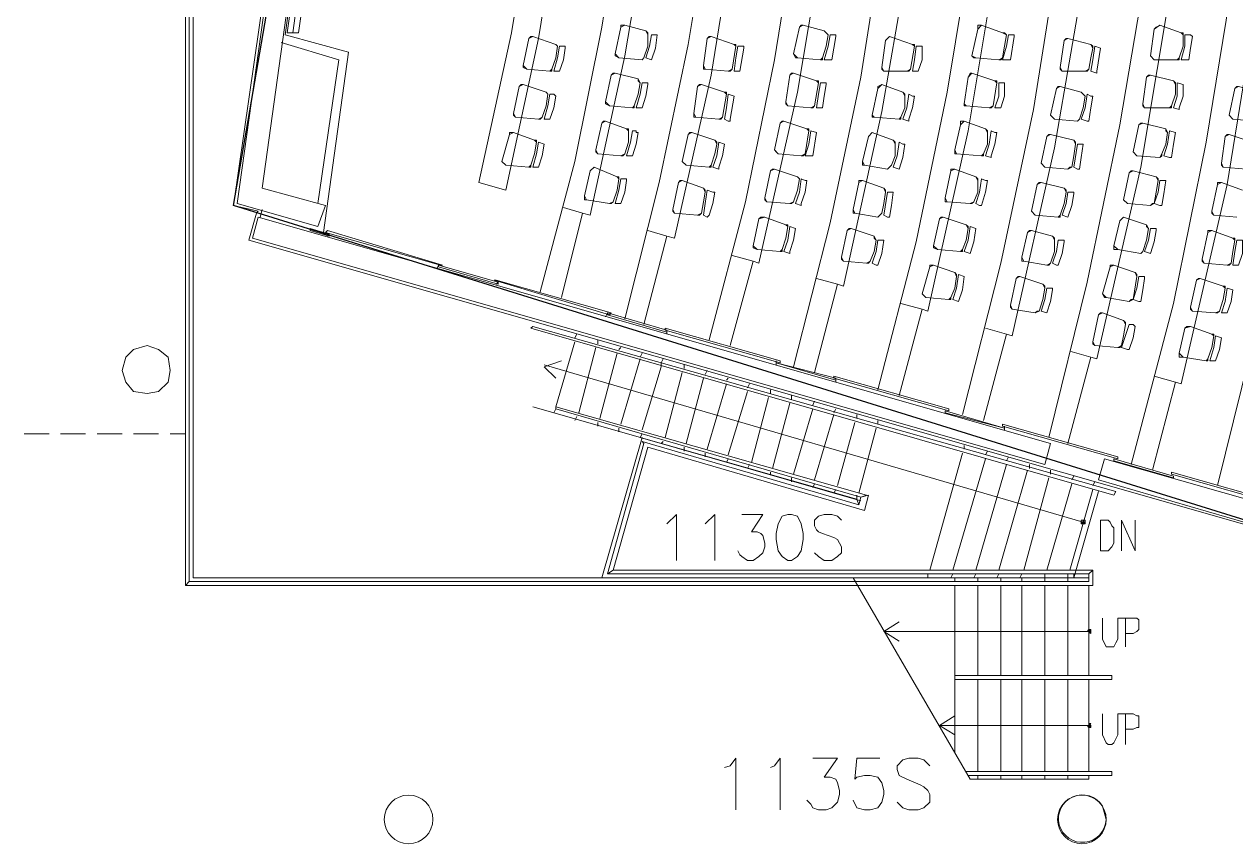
# Model space of a CAD drawing. Header units: metres. Extents: x 3 to 116, y 0 to 119.
# Drawn here: x 73.11 to 89.27, y 51.47 to 62.39 of the extents above; entities that cross this region are included whole.
import ezdxf

# ---------------------------------------------------------------- set-up
doc = ezdxf.new("R2010")
doc.units = ezdxf.units.M
doc.layers.add('PDF_Geometry', color=7, linetype='Continuous', transparency=0.8)

msp = doc.modelspace()

# ---------------------------------------------------------------- linework, layer by layer
msp.add_lwpolyline([(77.613, 69.902), (93.986, 69.928, -0.09903), (91.862, 55.013), (75.899, 59.976), (77.613, 69.902)], format="xyb")
at = {"layer": 'PDF_Geometry', "lineweight": 5}
for points in [[(87.104, 55.064), (87.104, 55.013), (75.361, 55.013), (75.361, 72.921), (75.31, 72.87), (75.31, 54.962), (75.259, 54.911), (75.259, 72.87), (75.31, 72.87)], [(89.636, 55.653), (90.583, 55.371), (90.685, 55.704), (90.123, 55.858), (87.513, 56.599), (87.436, 56.318), (89.636, 55.678), (89.636, 55.653), (76.103, 59.516), (76.206, 59.874), (76.231, 59.9), (75.899, 59.976), (76.589, 64.76), (77.255, 69.57), (77.562, 69.57), (77.562, 69.953), (91.632, 69.953), (91.632, 69.902), (91.632, 69.953), (92.63, 69.953), (92.63, 69.595), (77.613, 69.595), (77.613, 69.902), (91.632, 69.902)], [(78.176, 69.621), (77.869, 67.498), (76.999, 67.498), (75.95, 60.002), (77.024, 59.695), (77.127, 59.976), (76.282, 60.207), (77.255, 67.216), (77.28, 67.165), (76.589, 62.253), (77.434, 62.023), (77.101, 59.618)], [(81.501, 69.544), (81.45, 67.728), (81.322, 65.937), (81.092, 64.121), (80.811, 62.355), (80.452, 60.565), (79.992, 58.825)], [(81.118, 58.467), (81.578, 60.283), (81.962, 62.125), (82.269, 63.967), (82.473, 65.835), (82.627, 67.702), (82.678, 69.57)], [(82.243, 58.186), (82.729, 60.027), (83.113, 61.921), (83.42, 63.814), (83.65, 65.707), (83.778, 67.625), (83.855, 69.544)], [(85.006, 69.57), (84.955, 67.6), (84.801, 65.604), (84.571, 63.635), (84.264, 61.69), (83.855, 59.746), (83.369, 57.827)], [(86.183, 69.544), (86.132, 67.523), (85.978, 65.502), (85.748, 63.481), (85.415, 61.486), (85.006, 59.49), (84.494, 57.52)], [(87.36, 69.57), (87.308, 67.472), (87.155, 65.4), (86.899, 63.328), (86.567, 61.255), (86.132, 59.209), (85.62, 57.188)], [(88.536, 69.544), (88.46, 67.395), (88.306, 65.272), (88.076, 63.149), (87.718, 61.051), (87.283, 58.953), (86.771, 56.881)], [(89.713, 69.57), (89.636, 67.37), (89.483, 65.17), (89.227, 62.995), (88.869, 60.821), (88.434, 58.672), (87.871, 56.523)], [(90.89, 69.544), (90.813, 67.293), (90.66, 65.067), (90.378, 62.842), (90.02, 60.616), (89.56, 58.416), (89.023, 56.241)], [(80.657, 59.848), (81.118, 61.972), (81.476, 64.069), (81.706, 66.218), (81.859, 68.367), (81.757, 68.367)], [(82.934, 68.367), (83.011, 68.367), (82.883, 66.142), (82.627, 63.916), (82.269, 61.716), (81.783, 59.541)], [(84.187, 68.367), (84.06, 66.065), (83.804, 63.762), (83.42, 61.486), (82.908, 59.209), (82.832, 59.234), (82.525, 58.109)], [(85.364, 68.367), (85.211, 65.963), (84.955, 63.583), (84.546, 61.23), (84.034, 58.902), (83.957, 58.927)], [(86.541, 68.367), (86.388, 65.886), (86.106, 63.43), (85.697, 60.974), (85.16, 58.569), (85.083, 58.595), (84.776, 57.444)], [(87.334, 68.367), (87.718, 68.367), (87.564, 65.809), (87.283, 63.276), (86.848, 60.744), (86.285, 58.237), (86.208, 58.262)], [(88.895, 68.367), (88.741, 65.732), (88.434, 63.097), (87.999, 60.488), (87.411, 57.93), (87.334, 57.955), (87.027, 56.804)], [(89.969, 68.367), (90.046, 68.367), (89.892, 65.656), (89.585, 62.944), (89.15, 60.258), (88.536, 57.597), (88.46, 57.623), (88.178, 57.699)], [(77.306, 67.139), (77.459, 67.114), (76.769, 62.279), (76.615, 62.279), (76.692, 62.279), (77.357, 67.139), (77.306, 67.139), (76.615, 62.279)], [(81.348, 61.921), (81.373, 61.946), (81.348, 61.921), (81.041, 61.946), (80.99, 61.972), (80.99, 61.997), (80.99, 61.972), (81.041, 61.946), (80.99, 61.997), (81.066, 62.355), (81.066, 62.381), (81.118, 62.381), (81.066, 62.381), (81.066, 62.355), (81.118, 62.381), (81.399, 62.304), (81.425, 62.279), (81.425, 62.253), (81.425, 62.279), (81.399, 62.304), (81.425, 62.253), (81.425, 62.1), (81.373, 61.946)], [(83.753, 61.921), (83.727, 61.921), (83.753, 61.921), (83.753, 61.946), (83.727, 61.921), (83.42, 61.946), (83.394, 61.946), (83.369, 61.997), (83.394, 61.946), (83.42, 61.946), (83.369, 61.997), (83.446, 62.355), (83.471, 62.381), (83.497, 62.381), (83.471, 62.381), (83.446, 62.355), (83.497, 62.381), (83.778, 62.304), (83.829, 62.253), (83.778, 62.304), (83.829, 62.253), (83.804, 62.1), (83.753, 61.946)], [(86.132, 61.921), (86.106, 61.921), (86.132, 61.921), (86.157, 61.946), (86.106, 61.921), (85.799, 61.946), (85.774, 61.946), (85.748, 61.972), (85.774, 61.946), (85.799, 61.946), (85.748, 61.972), (85.825, 62.33), (85.825, 62.381), (85.876, 62.381), (85.825, 62.381), (85.825, 62.33), (85.876, 62.381), (86.157, 62.279), (86.183, 62.279), (86.208, 62.253), (86.183, 62.279), (86.157, 62.279), (86.208, 62.253), (86.183, 62.1), (86.157, 61.946)], [(88.511, 61.921), (88.485, 61.921), (88.511, 61.921), (88.511, 61.946), (88.485, 61.921), (88.178, 61.921), (88.127, 61.972), (88.178, 61.921), (88.127, 61.972), (88.178, 62.33), (88.204, 62.355), (88.255, 62.381), (88.204, 62.355), (88.178, 62.33), (88.255, 62.381), (88.536, 62.279), (88.562, 62.279), (88.562, 62.253), (88.562, 62.279), (88.536, 62.279), (88.562, 62.253), (88.562, 62.1), (88.511, 61.946)], [(80.145, 61.767), (80.12, 61.767), (80.145, 61.767), (80.145, 61.793), (80.12, 61.767), (79.813, 61.793), (79.762, 61.818), (79.762, 61.844), (79.762, 61.818), (79.813, 61.793), (79.762, 61.844), (79.838, 62.202), (79.864, 62.228), (79.89, 62.228), (79.864, 62.228), (79.838, 62.202), (79.89, 62.228), (80.197, 62.125), (80.222, 62.1), (80.197, 62.125), (80.222, 62.1), (80.197, 61.946), (80.145, 61.793)], [(81.476, 62.253), (81.527, 62.253), (81.476, 62.253), (81.45, 62.1), (81.399, 61.946), (81.476, 61.921), (81.527, 62.074), (81.552, 62.253), (81.527, 62.253)], [(82.525, 61.767), (82.499, 61.767), (82.525, 61.767), (82.55, 61.793), (82.499, 61.767), (82.192, 61.793), (82.166, 61.793), (82.166, 61.844), (82.166, 61.793), (82.192, 61.793), (82.166, 61.844), (82.218, 62.202), (82.243, 62.228), (82.269, 62.228), (82.243, 62.228), (82.218, 62.202), (82.269, 62.228), (82.576, 62.125), (82.601, 62.125), (82.601, 62.1), (82.601, 62.125), (82.576, 62.125), (82.601, 62.1), (82.55, 61.793)], [(83.855, 62.253), (83.906, 62.253), (83.855, 62.253), (83.829, 62.1), (83.778, 61.921), (83.88, 61.921), (83.906, 62.074), (83.932, 62.228), (83.932, 62.253), (83.906, 62.253)], [(84.904, 61.767), (84.878, 61.767), (84.904, 61.767), (84.929, 61.793), (84.878, 61.767), (84.571, 61.767), (84.546, 61.793), (84.546, 61.818), (84.546, 61.793), (84.571, 61.767), (84.546, 61.818), (84.597, 62.176), (84.648, 62.228), (84.597, 62.176), (84.648, 62.228), (84.955, 62.125), (84.98, 62.125), (84.98, 62.1), (84.98, 62.125), (84.955, 62.125), (84.98, 62.1), (84.929, 61.793)], [(86.234, 62.253), (86.285, 62.253), (86.234, 62.253), (86.208, 62.1), (86.157, 61.921), (86.26, 61.921), (86.311, 62.228), (86.311, 62.253), (86.285, 62.253)], [(87.283, 61.767), (87.257, 61.767), (87.283, 61.767), (87.308, 61.793), (87.257, 61.767), (86.95, 61.767), (86.925, 61.793), (86.925, 61.818), (86.925, 61.793), (86.95, 61.767), (86.925, 61.818), (86.976, 62.176), (87.002, 62.202), (87.027, 62.202), (87.002, 62.202), (86.976, 62.176), (87.027, 62.202), (87.334, 62.125), (87.36, 62.1), (87.36, 62.074), (87.36, 62.1), (87.334, 62.125), (87.36, 62.074), (87.334, 61.946), (87.308, 61.793)], [(88.588, 62.253), (88.664, 62.253), (88.588, 62.253), (88.588, 62.1), (88.536, 61.921), (88.639, 61.921), (88.664, 62.074), (88.69, 62.228), (88.664, 62.253)], [(76.538, 62.151), (77.306, 61.921), (77.024, 60.002)], [(80.248, 62.1), (80.299, 62.1), (80.248, 62.1), (80.222, 61.946), (80.171, 61.767), (80.248, 61.767), (80.299, 61.921), (80.324, 62.074), (80.324, 62.1), (80.299, 62.1)], [(82.627, 62.1), (82.704, 62.1), (82.627, 62.1), (82.601, 61.946), (82.576, 61.767), (82.652, 61.767), (82.704, 62.074), (82.704, 62.1)], [(85.006, 62.1), (85.083, 62.1), (85.006, 62.1), (84.98, 61.921), (84.955, 61.767), (85.032, 61.767), (85.083, 61.921), (85.083, 62.1)], [(87.385, 62.1), (87.462, 62.074), (87.385, 62.1), (87.36, 61.921), (87.334, 61.767), (87.411, 61.741), (87.411, 61.767), (87.462, 62.074)], [(81.245, 61.281), (81.22, 61.281), (81.245, 61.281), (81.245, 61.307), (81.22, 61.281), (80.913, 61.307), (80.862, 61.332), (80.862, 61.358), (80.862, 61.332), (80.913, 61.307), (80.862, 61.358), (80.938, 61.716), (80.964, 61.741), (80.99, 61.741), (80.964, 61.741), (80.938, 61.716), (80.99, 61.741), (81.297, 61.665), (81.297, 61.639), (81.322, 61.614), (81.297, 61.639), (81.297, 61.665), (81.322, 61.614), (81.297, 61.46), (81.245, 61.307)], [(83.625, 61.281), (83.599, 61.281), (83.625, 61.281), (83.65, 61.307), (83.599, 61.281), (83.292, 61.307), (83.266, 61.332), (83.266, 61.358), (83.266, 61.332), (83.292, 61.307), (83.266, 61.358), (83.318, 61.716), (83.343, 61.741), (83.369, 61.741), (83.343, 61.741), (83.318, 61.716), (83.369, 61.741), (83.676, 61.639), (83.701, 61.639), (83.701, 61.614), (83.701, 61.639), (83.676, 61.639), (83.701, 61.614), (83.65, 61.307)], [(86.004, 61.281), (85.978, 61.281), (86.004, 61.281), (86.029, 61.307), (85.978, 61.281), (85.671, 61.307), (85.646, 61.307), (85.646, 61.332), (85.646, 61.307), (85.671, 61.307), (85.646, 61.332), (85.697, 61.69), (85.722, 61.741), (85.748, 61.741), (85.722, 61.741), (85.697, 61.69), (85.748, 61.741), (86.055, 61.639), (86.081, 61.639), (86.081, 61.614), (86.081, 61.639), (86.055, 61.639), (86.081, 61.614), (86.029, 61.307)], [(88.409, 61.281), (88.383, 61.281), (88.409, 61.281), (88.409, 61.307), (88.383, 61.281), (88.05, 61.281), (88.025, 61.307), (88.025, 61.332), (88.025, 61.307), (88.05, 61.281), (88.025, 61.332), (88.076, 61.69), (88.102, 61.716), (88.127, 61.716), (88.102, 61.716), (88.076, 61.69), (88.127, 61.716), (88.434, 61.639), (88.46, 61.614), (88.46, 61.588), (88.46, 61.614), (88.434, 61.639), (88.46, 61.588), (88.46, 61.46), (88.409, 61.307)], [(79.992, 61.127), (79.966, 61.127), (79.992, 61.127), (80.017, 61.153), (79.966, 61.127), (79.659, 61.153), (79.634, 61.179), (79.634, 61.204), (79.634, 61.179), (79.659, 61.153), (79.634, 61.204), (79.711, 61.562), (79.736, 61.588), (79.762, 61.588), (79.736, 61.588), (79.711, 61.562), (79.762, 61.588), (80.069, 61.486), (80.094, 61.46), (80.069, 61.486), (80.094, 61.46), (80.069, 61.307), (80.017, 61.153)], [(81.348, 61.614), (81.399, 61.614), (81.348, 61.614), (81.322, 61.46), (81.271, 61.281), (81.348, 61.281), (81.399, 61.434), (81.425, 61.588), (81.425, 61.614), (81.399, 61.614)], [(82.397, 61.127), (82.371, 61.127), (82.397, 61.127), (82.422, 61.153), (82.371, 61.127), (82.064, 61.153), (82.039, 61.153), (82.039, 61.204), (82.039, 61.153), (82.064, 61.153), (82.039, 61.204), (82.09, 61.562), (82.115, 61.588), (82.141, 61.588), (82.115, 61.588), (82.09, 61.562), (82.141, 61.588), (82.448, 61.486), (82.473, 61.486), (82.473, 61.46), (82.473, 61.486), (82.448, 61.486), (82.473, 61.46), (82.422, 61.153)], [(83.727, 61.614), (83.804, 61.614), (83.727, 61.614), (83.701, 61.46), (83.676, 61.281), (83.753, 61.281), (83.778, 61.434), (83.804, 61.588), (83.804, 61.614)], [(84.801, 61.127), (84.776, 61.127), (84.801, 61.127), (84.801, 61.153), (84.776, 61.127), (84.443, 61.153), (84.418, 61.153), (84.418, 61.179), (84.418, 61.153), (84.443, 61.153), (84.418, 61.179), (84.494, 61.537), (84.494, 61.562), (84.546, 61.588), (84.494, 61.562), (84.494, 61.537), (84.546, 61.588), (84.827, 61.486), (84.853, 61.46), (84.853, 61.434), (84.853, 61.46), (84.827, 61.486), (84.853, 61.434), (84.853, 61.281), (84.801, 61.153)], [(86.106, 61.614), (86.183, 61.614), (86.106, 61.614), (86.106, 61.434), (86.055, 61.281), (86.132, 61.281), (86.183, 61.434), (86.183, 61.614)], [(87.155, 61.102), (87.181, 61.127), (87.155, 61.102), (86.848, 61.127), (86.797, 61.179), (86.848, 61.127), (86.797, 61.179), (86.874, 61.537), (86.899, 61.562), (86.925, 61.562), (86.899, 61.562), (86.874, 61.537), (86.925, 61.562), (87.206, 61.486), (87.257, 61.434), (87.206, 61.486), (87.257, 61.434), (87.232, 61.281), (87.181, 61.127)], [(88.485, 61.614), (88.562, 61.588), (88.485, 61.614), (88.485, 61.434), (88.434, 61.281), (88.511, 61.255), (88.511, 61.281), (88.562, 61.434), (88.562, 61.588)], [(89.56, 61.127), (89.534, 61.102), (89.56, 61.127), (89.585, 61.127), (89.534, 61.102), (89.227, 61.127), (89.176, 61.179), (89.227, 61.127), (89.176, 61.179), (89.253, 61.537), (89.278, 61.562), (89.304, 61.562), (89.278, 61.562), (89.253, 61.537), (89.304, 61.562), (89.585, 61.486), (89.636, 61.434), (89.585, 61.486), (89.636, 61.434), (89.585, 61.127)], [(80.12, 61.46), (80.171, 61.46), (80.12, 61.46), (80.094, 61.307), (80.043, 61.127), (80.12, 61.127), (80.171, 61.281), (80.197, 61.434), (80.171, 61.46)], [(82.499, 61.46), (82.576, 61.434), (82.499, 61.46), (82.473, 61.281), (82.448, 61.127), (82.499, 61.102), (82.525, 61.102), (82.525, 61.127), (82.576, 61.434)], [(84.904, 61.46), (84.955, 61.434), (84.904, 61.46), (84.878, 61.281), (84.827, 61.127), (84.904, 61.102), (84.904, 61.127), (84.955, 61.281), (84.98, 61.434), (84.955, 61.434)], [(87.283, 61.46), (87.334, 61.434), (87.283, 61.46), (87.257, 61.281), (87.206, 61.127), (87.283, 61.102), (87.308, 61.102), (87.334, 61.281), (87.36, 61.434), (87.334, 61.434)], [(81.066, 60.641), (81.092, 60.641), (81.118, 60.667), (81.066, 60.641), (80.759, 60.667), (80.734, 60.693), (80.734, 60.718), (80.734, 60.693), (80.759, 60.667), (80.734, 60.718), (80.811, 61.076), (80.836, 61.102), (80.862, 61.102), (80.836, 61.102), (80.811, 61.076), (80.862, 61.102), (81.143, 61), (81.169, 61), (81.169, 60.974), (81.169, 61), (81.143, 61), (81.169, 60.974), (81.169, 60.821), (81.118, 60.667)], [(83.497, 60.641), (83.471, 60.641), (83.497, 60.641), (83.522, 60.667), (83.471, 60.641), (83.164, 60.667), (83.139, 60.693), (83.113, 60.718), (83.139, 60.693), (83.164, 60.667), (83.113, 60.718), (83.19, 61.076), (83.215, 61.102), (83.241, 61.102), (83.215, 61.102), (83.19, 61.076), (83.241, 61.102), (83.548, 61), (83.573, 61), (83.573, 60.974), (83.573, 61), (83.548, 61), (83.573, 60.974), (83.522, 60.667)], [(85.876, 60.641), (85.901, 60.641), (85.901, 60.667), (85.876, 60.641), (85.543, 60.667), (85.518, 60.667), (85.518, 60.718), (85.518, 60.667), (85.543, 60.667), (85.518, 60.718), (85.594, 61.051), (85.594, 61.102), (85.646, 61.102), (85.594, 61.102), (85.594, 61.051), (85.646, 61.102), (85.927, 61), (85.953, 60.974), (85.953, 60.948), (85.953, 60.974), (85.927, 61), (85.953, 60.948), (85.953, 60.795), (85.901, 60.667)], [(88.281, 60.641), (88.255, 60.616), (88.281, 60.641), (88.281, 60.667), (88.255, 60.616), (87.948, 60.641), (87.897, 60.693), (87.948, 60.641), (87.897, 60.693), (87.974, 61.051), (87.999, 61.076), (88.025, 61.076), (87.999, 61.076), (87.974, 61.051), (88.025, 61.076), (88.332, 61), (88.332, 60.974), (88.357, 60.948), (88.332, 60.974), (88.332, 61), (88.357, 60.948), (88.332, 60.795), (88.281, 60.667)], [(79.864, 60.488), (79.838, 60.488), (79.864, 60.488), (79.864, 60.514), (79.838, 60.488), (79.531, 60.514), (79.48, 60.565), (79.531, 60.514), (79.48, 60.565), (79.583, 60.923), (79.583, 60.948), (79.634, 60.948), (79.583, 60.948), (79.583, 60.923), (79.634, 60.948), (79.915, 60.846), (79.941, 60.846), (79.941, 60.821), (79.941, 60.846), (79.915, 60.846), (79.941, 60.821), (79.915, 60.667), (79.864, 60.514)], [(81.22, 60.974), (81.271, 60.974), (81.22, 60.974), (81.194, 60.821), (81.143, 60.641), (81.22, 60.641), (81.271, 60.795), (81.297, 60.948), (81.271, 60.948), (81.271, 60.974)], [(82.243, 60.488), (82.269, 60.488), (82.269, 60.514), (82.243, 60.488), (81.936, 60.514), (81.885, 60.565), (81.936, 60.514), (81.885, 60.565), (81.962, 60.923), (81.987, 60.948), (82.013, 60.948), (81.987, 60.948), (81.962, 60.923), (82.013, 60.948), (82.32, 60.846), (82.345, 60.821), (82.345, 60.795), (82.345, 60.821), (82.32, 60.846), (82.345, 60.795), (82.32, 60.667), (82.269, 60.514)], [(83.599, 60.974), (83.676, 60.948), (83.599, 60.974), (83.573, 60.795), (83.522, 60.641), (83.625, 60.641), (83.676, 60.948)], [(84.622, 60.462), (84.674, 60.514), (84.622, 60.462), (84.315, 60.514), (84.29, 60.514), (84.29, 60.565), (84.29, 60.514), (84.315, 60.514), (84.29, 60.565), (84.367, 60.897), (84.418, 60.948), (84.367, 60.897), (84.418, 60.948), (84.699, 60.846), (84.725, 60.821), (84.725, 60.795), (84.725, 60.821), (84.699, 60.846), (84.725, 60.795), (84.725, 60.641), (84.674, 60.514)], [(86.004, 60.974), (86.055, 60.948), (86.004, 60.974), (85.978, 60.795), (85.927, 60.641), (86.004, 60.616), (86.004, 60.641), (86.055, 60.795), (86.081, 60.948), (86.055, 60.948)], [(87.053, 60.488), (87.027, 60.462), (87.053, 60.488), (87.078, 60.488), (87.027, 60.462), (86.72, 60.488), (86.669, 60.539), (86.72, 60.488), (86.669, 60.539), (86.746, 60.897), (86.771, 60.923), (86.797, 60.923), (86.771, 60.923), (86.746, 60.897), (86.797, 60.923), (87.104, 60.846), (87.129, 60.821), (87.129, 60.795), (87.129, 60.821), (87.104, 60.846), (87.129, 60.795), (87.104, 60.641), (87.078, 60.488)], [(88.383, 60.974), (88.46, 60.948), (88.383, 60.974), (88.357, 60.795), (88.306, 60.641), (88.383, 60.616), (88.409, 60.616), (88.434, 60.795), (88.46, 60.948)], [(89.406, 60.462), (89.432, 60.462), (89.457, 60.488), (89.406, 60.462), (89.099, 60.488), (89.074, 60.514), (89.074, 60.539), (89.074, 60.514), (89.099, 60.488), (89.074, 60.539), (89.125, 60.897), (89.15, 60.923), (89.176, 60.923), (89.15, 60.923), (89.125, 60.897), (89.176, 60.923), (89.483, 60.821), (89.509, 60.821), (89.509, 60.795), (89.509, 60.821), (89.483, 60.821), (89.509, 60.795), (89.483, 60.641), (89.457, 60.488)], [(79.966, 60.821), (80.043, 60.795), (79.966, 60.821), (79.941, 60.667), (79.89, 60.488), (79.966, 60.488), (80.017, 60.641), (80.043, 60.795)], [(82.371, 60.821), (82.448, 60.795), (82.371, 60.821), (82.345, 60.641), (82.294, 60.488), (82.371, 60.462), (82.371, 60.488), (82.422, 60.641), (82.448, 60.795)], [(84.776, 60.821), (84.827, 60.795), (84.776, 60.821), (84.75, 60.641), (84.699, 60.488), (84.776, 60.462), (84.827, 60.616), (84.853, 60.795), (84.827, 60.795)], [(87.155, 60.795), (87.232, 60.795), (87.155, 60.795), (87.104, 60.488), (87.155, 60.462), (87.181, 60.462), (87.206, 60.616), (87.232, 60.795)], [(80.938, 60.002), (80.913, 60.002), (80.938, 60.002), (80.964, 60.027), (80.913, 60.002), (80.606, 60.053), (80.58, 60.053), (80.58, 60.104), (80.58, 60.053), (80.606, 60.053), (80.58, 60.104), (80.657, 60.437), (80.708, 60.488), (80.657, 60.437), (80.708, 60.488), (81.015, 60.36), (81.041, 60.36), (81.041, 60.334), (81.041, 60.36), (81.015, 60.36), (81.041, 60.334), (81.015, 60.181), (80.964, 60.027)], [(83.343, 60.002), (83.318, 60.002), (83.343, 60.002), (83.369, 60.027), (83.318, 60.002), (83.011, 60.027), (82.985, 60.053), (82.985, 60.079), (82.985, 60.053), (83.011, 60.027), (82.985, 60.079), (83.062, 60.437), (83.087, 60.462), (83.113, 60.462), (83.087, 60.462), (83.062, 60.437), (83.113, 60.462), (83.42, 60.36), (83.446, 60.334), (83.42, 60.36), (83.446, 60.334), (83.42, 60.181), (83.369, 60.027)], [(85.748, 60.002), (85.722, 60.002), (85.748, 60.002), (85.774, 60.027), (85.722, 60.002), (85.415, 60.027), (85.39, 60.027), (85.39, 60.079), (85.39, 60.027), (85.415, 60.027), (85.39, 60.079), (85.467, 60.437), (85.467, 60.462), (85.518, 60.462), (85.467, 60.462), (85.467, 60.437), (85.518, 60.462), (85.799, 60.36), (85.825, 60.334), (85.825, 60.309), (85.825, 60.334), (85.799, 60.36), (85.825, 60.309), (85.825, 60.155), (85.774, 60.027)], [(88.153, 60.002), (88.127, 59.976), (88.153, 60.002), (88.178, 60.002), (88.127, 59.976), (87.82, 60.002), (87.769, 60.053), (87.82, 60.002), (87.769, 60.053), (87.846, 60.411), (87.871, 60.437), (87.897, 60.437), (87.871, 60.437), (87.846, 60.411), (87.897, 60.437), (88.204, 60.36), (88.229, 60.334), (88.229, 60.309), (88.229, 60.334), (88.204, 60.36), (88.229, 60.309), (88.204, 60.155), (88.178, 60.002)], [(81.066, 60.334), (81.143, 60.334), (81.066, 60.334), (81.041, 60.181), (80.99, 60.002), (81.066, 60.002), (81.118, 60.155), (81.143, 60.309), (81.143, 60.334)], [(82.09, 59.848), (82.115, 59.848), (82.141, 59.874), (82.09, 59.848), (81.783, 59.874), (81.757, 59.9), (81.757, 59.925), (81.757, 59.9), (81.783, 59.874), (81.757, 59.925), (81.834, 60.283), (81.859, 60.309), (81.885, 60.309), (81.859, 60.309), (81.834, 60.283), (81.885, 60.309), (82.166, 60.207), (82.192, 60.181), (82.192, 60.155), (82.192, 60.181), (82.166, 60.207), (82.192, 60.155), (82.166, 60.027), (82.141, 59.874)], [(83.471, 60.334), (83.522, 60.309), (83.471, 60.334), (83.446, 60.155), (83.394, 60.002), (83.471, 59.976), (83.471, 60.002), (83.522, 60.155), (83.548, 60.309), (83.522, 60.309)], [(84.494, 59.823), (84.546, 59.874), (84.494, 59.823), (84.187, 59.874), (84.162, 59.874), (84.162, 59.925), (84.162, 59.874), (84.187, 59.874), (84.162, 59.925), (84.239, 60.283), (84.239, 60.309), (84.29, 60.309), (84.239, 60.309), (84.239, 60.283), (84.29, 60.309), (84.571, 60.207), (84.597, 60.181), (84.597, 60.155), (84.597, 60.181), (84.571, 60.207), (84.597, 60.155), (84.571, 60.002), (84.546, 59.874)], [(85.876, 60.334), (85.927, 60.309), (85.876, 60.334), (85.85, 60.155), (85.799, 60.002), (85.85, 59.976), (85.876, 59.976), (85.927, 60.155), (85.953, 60.309), (85.927, 60.309)], [(86.899, 59.823), (86.925, 59.823), (86.925, 59.848), (86.899, 59.823), (86.592, 59.848), (86.541, 59.9), (86.592, 59.848), (86.541, 59.9), (86.618, 60.258), (86.643, 60.283), (86.669, 60.283), (86.643, 60.283), (86.618, 60.258), (86.669, 60.283), (86.976, 60.207), (87.002, 60.181), (87.002, 60.155), (87.002, 60.181), (86.976, 60.207), (87.002, 60.155), (86.976, 60.002), (86.925, 59.848)], [(88.255, 60.309), (88.332, 60.309), (88.255, 60.309), (88.229, 60.155), (88.178, 60.002), (88.255, 59.976), (88.281, 59.976), (88.306, 60.13), (88.332, 60.309)], [(89.278, 59.823), (88.971, 59.848), (88.946, 59.874), (88.946, 59.9), (88.946, 59.874), (88.971, 59.848), (88.946, 59.9), (89.023, 60.258), (89.023, 60.283), (89.074, 60.283), (89.023, 60.283), (89.023, 60.258), (89.074, 60.283), (89.355, 60.181)], [(82.218, 60.181), (82.294, 60.155), (82.218, 60.181), (82.192, 60.002), (82.166, 59.848), (82.218, 59.823), (82.243, 59.848), (82.294, 60.002), (82.32, 60.155), (82.294, 60.155)], [(84.622, 60.155), (84.699, 60.155), (84.622, 60.155), (84.571, 59.848), (84.622, 59.823), (84.648, 59.823), (84.674, 59.976), (84.699, 60.155)], [(87.027, 60.155), (87.104, 60.155), (87.027, 60.155), (87.002, 60.002), (86.95, 59.848), (87.027, 59.823), (87.078, 59.976), (87.104, 60.13), (87.104, 60.155)], [(80.273, 58.748), (80.555, 59.874), (80.657, 59.848), (80.555, 59.874), (80.299, 59.951)], [(76.282, 59.925), (76.257, 59.823)], [(83.19, 59.362), (83.215, 59.362), (83.215, 59.388), (83.19, 59.362), (82.883, 59.388), (82.832, 59.413), (82.832, 59.439), (82.832, 59.413), (82.883, 59.388), (82.832, 59.439), (82.908, 59.797), (82.934, 59.823), (82.985, 59.823), (82.934, 59.823), (82.908, 59.797), (82.985, 59.823), (83.266, 59.72), (83.292, 59.72), (83.292, 59.695), (83.292, 59.72), (83.266, 59.72), (83.292, 59.695), (83.266, 59.541), (83.215, 59.388)], [(85.594, 59.362), (85.62, 59.362), (85.62, 59.388), (85.594, 59.362), (85.287, 59.388), (85.236, 59.413), (85.236, 59.439), (85.236, 59.413), (85.287, 59.388), (85.236, 59.439), (85.313, 59.797), (85.339, 59.823), (85.364, 59.823), (85.339, 59.823), (85.313, 59.797), (85.364, 59.823), (85.671, 59.72), (85.697, 59.695), (85.697, 59.669), (85.697, 59.695), (85.671, 59.72), (85.697, 59.669), (85.671, 59.516), (85.62, 59.388)], [(87.999, 59.337), (88.025, 59.362), (87.999, 59.337), (87.692, 59.388), (87.641, 59.388), (87.641, 59.439), (87.641, 59.388), (87.692, 59.388), (87.641, 59.439), (87.718, 59.772), (87.769, 59.823), (87.718, 59.772), (87.769, 59.823), (88.076, 59.72), (88.076, 59.695), (88.102, 59.669), (88.076, 59.695), (88.076, 59.72), (88.102, 59.669), (88.076, 59.516), (88.025, 59.362)], [(77.178, 59.567), (76.922, 59.644), (76.922, 59.669), (77.178, 59.593), (77.178, 59.567), (77.178, 59.593), (77.152, 59.567)], [(81.373, 58.39), (81.68, 59.567), (81.783, 59.541), (81.68, 59.567), (81.425, 59.644)], [(83.318, 59.695), (83.394, 59.669), (83.318, 59.695), (83.292, 59.516), (83.241, 59.362), (83.318, 59.337), (83.318, 59.362), (83.369, 59.516), (83.394, 59.669)], [(84.341, 59.209), (84.367, 59.209), (84.392, 59.234), (84.341, 59.209), (84.034, 59.234), (84.008, 59.26), (84.008, 59.286), (84.008, 59.26), (84.034, 59.234), (84.008, 59.286), (84.085, 59.644), (84.111, 59.669), (84.136, 59.669), (84.111, 59.669), (84.085, 59.644), (84.136, 59.669), (84.443, 59.567), (84.443, 59.541), (84.469, 59.516), (84.443, 59.541), (84.443, 59.567), (84.469, 59.516), (84.443, 59.362), (84.392, 59.234)], [(85.722, 59.695), (85.799, 59.669), (85.722, 59.695), (85.697, 59.516), (85.646, 59.362), (85.722, 59.337), (85.774, 59.49), (85.799, 59.669)], [(86.771, 59.183), (86.746, 59.183), (86.771, 59.183), (86.797, 59.209), (86.746, 59.183), (86.439, 59.234), (86.413, 59.234), (86.413, 59.286), (86.413, 59.234), (86.439, 59.234), (86.413, 59.286), (86.49, 59.618), (86.515, 59.644), (86.541, 59.644), (86.515, 59.644), (86.49, 59.618), (86.541, 59.644), (86.822, 59.567), (86.848, 59.541), (86.848, 59.516), (86.848, 59.541), (86.822, 59.567), (86.848, 59.516), (86.848, 59.362), (86.797, 59.209)], [(88.127, 59.669), (88.204, 59.669), (88.127, 59.669), (88.102, 59.516), (88.05, 59.362), (88.127, 59.337), (88.178, 59.49), (88.204, 59.644), (88.204, 59.669)], [(89.15, 59.183), (89.176, 59.183), (89.202, 59.209), (89.15, 59.183), (88.843, 59.209), (88.818, 59.234), (88.818, 59.26), (88.818, 59.234), (88.843, 59.209), (88.818, 59.26), (88.895, 59.618), (88.895, 59.644), (88.946, 59.644), (88.895, 59.644), (88.895, 59.618), (88.946, 59.644), (89.227, 59.541), (89.253, 59.541), (89.253, 59.516), (89.253, 59.541), (89.227, 59.541), (89.253, 59.516), (89.227, 59.362), (89.202, 59.209)], [(84.494, 59.516), (84.546, 59.516), (84.494, 59.516), (84.469, 59.362), (84.418, 59.209), (84.469, 59.183), (84.494, 59.183), (84.546, 59.337), (84.571, 59.516), (84.546, 59.516)], [(86.899, 59.516), (86.95, 59.516), (86.899, 59.516), (86.874, 59.362), (86.822, 59.209), (86.874, 59.183), (86.899, 59.183), (86.95, 59.337), (86.976, 59.49), (86.976, 59.516), (86.95, 59.516)], [(89.278, 59.516), (89.355, 59.516), (89.278, 59.516), (89.253, 59.362), (89.227, 59.183), (89.304, 59.183), (89.355, 59.337), (89.355, 59.516)], [(82.832, 59.234), (82.55, 59.311)], [(78.636, 59.183), (78.61, 59.132)], [(79.429, 58.927), (78.636, 59.158), (78.636, 59.183), (79.429, 58.953), (79.429, 58.927), (79.429, 58.953), (79.404, 58.927)], [(85.441, 58.723), (85.467, 58.723), (85.467, 58.748), (85.441, 58.723), (85.134, 58.748), (85.083, 58.799), (85.134, 58.748), (85.083, 58.799), (85.185, 59.158), (85.185, 59.183), (85.236, 59.183), (85.185, 59.183), (85.185, 59.158), (85.236, 59.183), (85.518, 59.081), (85.543, 59.055), (85.543, 59.03), (85.543, 59.055), (85.518, 59.081), (85.543, 59.03), (85.518, 58.876), (85.467, 58.748)], [(87.846, 58.697), (87.871, 58.723), (87.897, 58.723), (87.846, 58.697), (87.539, 58.748), (87.513, 58.748), (87.488, 58.799), (87.513, 58.748), (87.539, 58.748), (87.488, 58.799), (87.59, 59.158), (87.59, 59.183), (87.641, 59.183), (87.59, 59.183), (87.59, 59.158), (87.641, 59.183), (87.922, 59.081), (87.948, 59.055), (87.948, 59.03), (87.948, 59.055), (87.922, 59.081), (87.948, 59.03), (87.897, 58.723)], [(83.65, 57.751), (83.957, 58.927), (83.676, 59.004)], [(85.569, 59.055), (85.646, 59.03), (85.569, 59.055), (85.543, 58.876), (85.492, 58.723), (85.569, 58.697), (85.62, 58.851), (85.646, 59.03)], [(86.592, 58.544), (86.618, 58.569), (86.643, 58.569), (86.592, 58.544), (86.285, 58.595), (86.26, 58.62), (86.26, 58.646), (86.26, 58.62), (86.285, 58.595), (86.26, 58.646), (86.336, 59.004), (86.362, 59.03), (86.388, 59.03), (86.362, 59.03), (86.336, 59.004), (86.388, 59.03), (86.695, 58.927), (86.72, 58.902), (86.72, 58.876), (86.72, 58.902), (86.695, 58.927), (86.72, 58.876), (86.695, 58.723), (86.643, 58.569)], [(87.974, 59.03), (88.05, 59.03), (87.974, 59.03), (87.948, 58.876), (87.897, 58.723), (87.974, 58.697), (87.999, 58.697), (88.025, 58.851), (88.05, 59.004), (88.05, 59.03)], [(88.997, 58.544), (89.023, 58.544), (89.048, 58.569), (88.997, 58.544), (88.69, 58.569), (88.664, 58.595), (88.664, 58.62), (88.664, 58.595), (88.69, 58.569), (88.664, 58.62), (88.741, 58.979), (88.767, 59.004), (88.792, 59.004), (88.767, 59.004), (88.741, 58.979), (88.792, 59.004), (89.099, 58.902), (89.125, 58.902), (89.125, 58.876), (89.125, 58.902), (89.099, 58.902), (89.125, 58.876), (89.099, 58.723), (89.048, 58.569)], [(86.746, 58.876), (86.822, 58.876), (86.746, 58.876), (86.72, 58.723), (86.669, 58.569), (86.746, 58.544), (86.797, 58.697), (86.822, 58.851), (86.822, 58.876)], [(89.15, 58.876), (89.227, 58.851), (89.15, 58.876), (89.125, 58.697), (89.074, 58.544), (89.15, 58.544), (89.202, 58.697), (89.227, 58.851)], [(84.801, 58.672), (85.083, 58.595)], [(80.887, 58.544), (80.862, 58.493)], [(87.692, 58.083), (87.718, 58.083), (87.743, 58.109), (87.692, 58.083), (87.385, 58.109), (87.36, 58.134), (87.36, 58.16), (87.36, 58.134), (87.385, 58.109), (87.36, 58.16), (87.436, 58.518), (87.462, 58.544), (87.488, 58.544), (87.462, 58.544), (87.436, 58.518), (87.488, 58.544), (87.769, 58.441), (87.795, 58.416), (87.795, 58.39), (87.795, 58.416), (87.769, 58.441), (87.795, 58.39), (87.769, 58.237), (87.743, 58.109)], [(85.927, 58.339), (86.208, 58.262), (85.901, 57.111)], [(87.846, 58.39), (87.897, 58.39), (87.846, 58.39), (87.743, 58.083), (87.82, 58.058), (87.846, 58.058), (87.897, 58.211), (87.922, 58.365), (87.897, 58.39)], [(88.869, 57.904), (88.895, 57.904), (88.895, 57.93), (88.869, 57.904), (88.562, 57.955), (88.511, 57.955), (88.511, 58.006), (88.511, 57.955), (88.562, 57.955), (88.511, 58.006), (88.588, 58.339), (88.613, 58.365), (88.664, 58.365), (88.613, 58.365), (88.588, 58.339), (88.664, 58.365), (88.946, 58.262), (88.971, 58.262), (88.971, 58.237), (88.971, 58.262), (88.946, 58.262), (88.971, 58.237), (88.946, 58.083), (88.895, 57.93)], [(80.452, 58.16), (80.197, 57.29)], [(80.452, 58.211), (80.478, 58.262)], [(80.759, 58.186), (80.759, 58.134)], [(81.68, 58.262), (81.68, 58.313)], [(88.997, 58.237), (89.074, 58.211), (88.997, 58.237), (88.971, 58.083), (88.92, 57.904), (88.997, 57.904), (89.048, 58.058), (89.074, 58.211)], [(80.504, 57.213), (80.734, 58.083)], [(81.015, 58.006), (80.785, 57.137)], [(81.041, 58.058), (81.066, 58.083)], [(81.348, 58.006), (81.322, 57.955)], [(87.053, 58.032), (87.334, 57.955)], [(80.273, 57.904), (80.043, 57.827), (80.197, 57.674)], [(80.043, 57.853), (87.232, 55.755), (87.257, 55.73), (87.232, 55.73), (87.232, 55.755), (87.232, 55.73), (87.206, 55.73), (87.232, 55.755), (87.206, 55.755), (87.232, 55.755), (87.232, 55.781), (87.232, 55.755), (87.257, 55.755), (87.257, 55.73), (87.206, 55.73), (87.206, 55.781), (87.257, 55.781), (87.257, 55.755), (87.257, 55.781)], [(81.066, 57.06), (81.322, 57.93)], [(81.348, 56.983), (81.604, 57.827), (81.604, 57.879), (81.629, 57.93)], [(81.911, 57.802), (81.911, 57.853)], [(83.139, 57.904), (83.139, 57.853)], [(81.655, 56.881), (81.885, 57.751)], [(82.218, 57.776), (82.192, 57.725)], [(85.441, 57.239), (83.906, 57.674), (83.906, 57.699), (85.441, 57.265), (85.441, 57.239), (85.441, 57.265)], [(82.166, 57.674), (81.936, 56.804)], [(82.218, 56.727), (82.473, 57.597)], [(82.473, 57.648), (82.499, 57.674)], [(82.78, 57.597), (82.755, 57.546)], [(83.062, 57.52), (83.062, 57.469)], [(83.932, 57.674), (83.932, 57.623)], [(88.153, 56.446), (88.46, 57.623)], [(82.755, 57.495), (82.499, 56.651)], [(82.806, 56.548), (83.036, 57.418)], [(83.343, 57.444), (83.343, 57.392)], [(83.65, 57.367), (83.625, 57.316)], [(79.89, 57.29), (84.213, 56.062), (84.239, 55.985), (81.348, 56.83), (81.373, 56.804), (80.887, 55.064), (80.964, 55.116), (81.425, 56.753), (84.315, 55.909), (84.367, 56.113), (84.264, 56.088), (84.239, 55.985)], [(80.197, 57.265), (80.171, 57.213)], [(83.318, 57.341), (83.087, 56.471)], [(83.369, 56.395), (83.625, 57.265)], [(83.932, 57.265), (83.906, 57.213)], [(85.39, 57.239), (85.39, 57.213)], [(80.478, 57.162), (80.452, 57.111)], [(80.759, 57.085), (80.759, 57.034)], [(83.906, 57.188), (83.65, 56.318)], [(83.957, 56.241), (84.187, 57.085)], [(84.213, 57.188), (84.213, 57.137)], [(84.494, 57.111), (84.494, 57.06)], [(87.692, 56.599), (86.157, 57.034), (86.157, 57.06), (87.692, 56.625), (87.692, 56.599), (87.692, 56.625)], [(86.183, 57.034), (86.183, 56.983)], [(73.443, 56.932), (73.11, 56.932)], [(73.929, 56.932), (73.596, 56.932)], [(74.415, 56.932), (74.082, 56.932)], [(74.901, 56.932), (74.568, 56.932)], [(75.055, 56.932), (75.259, 56.932)], [(80.811, 55.013), (81.348, 56.881)], [(81.041, 57.009), (81.041, 56.958)], [(84.264, 56.037), (81.322, 56.881), (81.348, 56.932)], [(84.239, 56.139), (84.469, 57.009)], [(81.629, 56.83), (81.604, 56.804)], [(81.911, 56.753), (81.911, 56.702)], [(85.646, 56.778), (85.646, 56.727)], [(82.192, 56.676), (82.192, 56.625)], [(82.499, 56.599), (82.473, 56.548)], [(85.185, 55.116), (85.62, 56.676)], [(85.927, 56.599), (85.492, 55.116)], [(85.953, 56.702), (85.927, 56.651)], [(86.234, 56.625), (86.208, 56.574)], [(87.641, 56.599), (87.641, 56.574)], [(82.78, 56.523), (82.755, 56.471)], [(83.062, 56.42), (83.062, 56.395)], [(85.799, 55.116), (86.208, 56.523)], [(86.49, 56.446), (86.106, 55.116)], [(86.515, 56.523), (86.515, 56.471)], [(86.797, 56.446), (86.797, 56.395)], [(83.343, 56.344), (83.343, 56.292)], [(83.65, 56.267), (83.625, 56.216)], [(86.439, 55.116), (86.771, 56.344)], [(87.078, 56.267), (86.746, 55.116)], [(87.104, 56.369), (87.078, 56.318)], [(88.434, 56.369), (88.434, 56.344)], [(83.932, 56.19), (83.906, 56.139)], [(84.213, 56.062), (84.213, 56.113)], [(87.053, 55.116), (87.36, 56.19)], [(87.308, 55.013), (87.053, 55.013), (87.104, 55.013), (87.436, 56.165)], [(87.667, 56.165), (87.641, 56.113)], [(81.68, 55.73), (81.808, 55.858), (81.808, 55.244)], [(82.192, 55.73), (82.32, 55.858), (82.32, 55.244)], [(82.678, 55.858), (82.959, 55.858), (82.806, 55.627), (82.883, 55.627), (82.934, 55.602), (82.959, 55.576), (82.985, 55.474), (82.985, 55.423), (82.959, 55.346), (82.908, 55.295), (82.832, 55.244), (82.755, 55.244), (82.678, 55.295), (82.652, 55.32), (82.627, 55.371)], [(83.215, 55.832), (83.292, 55.858), (83.215, 55.832), (83.164, 55.73), (83.139, 55.602), (83.139, 55.525), (83.164, 55.371), (83.215, 55.295), (83.292, 55.244), (83.343, 55.244), (83.42, 55.295), (83.471, 55.371), (83.497, 55.525), (83.497, 55.602), (83.471, 55.73), (83.42, 55.832), (83.343, 55.858), (83.292, 55.858)], [(83.957, 55.832), (84.008, 55.781), (83.957, 55.832), (83.88, 55.858), (83.778, 55.858), (83.701, 55.832), (83.65, 55.781), (83.65, 55.704), (83.676, 55.653), (83.701, 55.627), (83.753, 55.602), (83.906, 55.551), (83.957, 55.525), (84.008, 55.423), (84.008, 55.346), (83.957, 55.295), (83.88, 55.244), (83.778, 55.244), (83.701, 55.295), (83.65, 55.346)], [(87.743, 55.371), (87.743, 55.781), (87.922, 55.371), (87.922, 55.781)], [(80.887, 55.064), (87.308, 55.064), (87.36, 55.116), (80.964, 55.116)], [(87.36, 55.116), (87.36, 54.911), (87.308, 54.911), (87.308, 53.709)], [(87.36, 54.911), (75.259, 54.911), (75.31, 54.962), (87.308, 54.962), (87.308, 55.064)], [(84.162, 55.013), (85.722, 52.327), (87.308, 52.327), (87.308, 52.378)], [(85.16, 55.064), (85.16, 55.013)], [(85.467, 55.013), (85.492, 55.064)], [(85.518, 55.013), (85.518, 54.962)], [(85.799, 55.064), (85.774, 55.013)], [(85.825, 54.962), (85.825, 55.013)], [(86.106, 55.064), (86.081, 55.013)], [(86.132, 55.013), (86.132, 54.962)], [(86.388, 55.013), (86.413, 55.064)], [(86.413, 54.962), (86.413, 55.013)], [(86.72, 55.064), (86.72, 55.013), (86.72, 54.962)], [(87.027, 54.962), (87.027, 55.013), (87.027, 55.064)], [(85.518, 54.911), (85.518, 52.685)], [(85.825, 53.709), (85.825, 54.911)], [(86.132, 54.911), (86.132, 53.709)], [(86.413, 53.709), (86.413, 54.911)], [(86.72, 54.911), (86.72, 53.709)], [(87.027, 53.709), (87.027, 54.911)], [(87.488, 54.476), (87.488, 54.195), (87.539, 54.092), (87.641, 54.092), (87.667, 54.143), (87.692, 54.195), (87.692, 54.476), (87.795, 54.476), (87.795, 54.092)], [(87.795, 54.476), (87.948, 54.476), (87.974, 54.45), (87.974, 54.323), (87.948, 54.297), (87.897, 54.271), (87.795, 54.271)], [(84.776, 54.425), (84.571, 54.297), (84.776, 54.169)], [(87.334, 54.323), (87.334, 54.297), (87.334, 54.323), (87.308, 54.323), (87.283, 54.297), (87.308, 54.297), (87.308, 54.271), (87.334, 54.297), (87.308, 54.297), (87.334, 54.323), (87.308, 54.297), (87.308, 54.323), (87.308, 54.271), (87.308, 54.297), (87.334, 54.271), (87.334, 54.297), (87.308, 54.297), (84.571, 54.297)], [(85.518, 53.709), (87.615, 53.709), (87.615, 53.657), (85.518, 53.657)], [(85.825, 52.429), (85.825, 53.657)], [(86.132, 53.657), (86.132, 52.429)], [(86.413, 52.429), (86.413, 53.657)], [(86.72, 53.657), (86.72, 52.429)], [(87.027, 52.429), (87.027, 53.657)], [(87.308, 53.657), (87.308, 52.429)], [(87.615, 53.709), (87.615, 53.657)], [(85.518, 53.171), (85.313, 53.043), (85.518, 52.916)], [(87.488, 53.197), (87.488, 52.916), (87.539, 52.813), (87.564, 52.788), (87.615, 52.788), (87.641, 52.813), (87.667, 52.864), (87.692, 52.916), (87.692, 53.197), (87.795, 53.197), (87.795, 52.788)], [(87.795, 53.197), (87.897, 53.197), (87.948, 53.171), (87.974, 53.171), (87.974, 53.018), (87.948, 53.018), (87.897, 52.992), (87.795, 52.992)], [(87.334, 53.043), (87.308, 53.069), (87.308, 53.043), (87.283, 53.043), (87.308, 53.018), (87.334, 53.018), (87.334, 53.043), (87.308, 53.043), (87.334, 53.069), (87.308, 53.069), (87.308, 53.018), (87.308, 53.043), (87.334, 53.018), (87.308, 53.043), (85.313, 53.043)], [(82.525, 52.506), (82.448, 52.481), (82.525, 52.506), (82.601, 52.609), (82.601, 51.918)], [(83.062, 52.481), (83.113, 52.506), (83.19, 52.609), (83.19, 51.918)], [(83.625, 52.609), (83.957, 52.609), (83.778, 52.353), (83.855, 52.353), (83.932, 52.327), (83.957, 52.276), (83.983, 52.174), (83.983, 52.122), (83.957, 52.02), (83.88, 51.943), (83.804, 51.918), (83.701, 51.918), (83.625, 51.943), (83.599, 51.995), (83.548, 52.046)], [(84.162, 52.046), (84.213, 51.943), (84.315, 51.918), (84.392, 51.918), (84.494, 51.943), (84.546, 52.02), (84.571, 52.122), (84.571, 52.174), (84.546, 52.276), (84.494, 52.353), (84.392, 52.378), (84.315, 52.378), (84.213, 52.353), (84.187, 52.327), (84.213, 52.609), (84.52, 52.609)], [(85.185, 52.506), (85.108, 52.583), (85.032, 52.609), (84.904, 52.609), (84.827, 52.583), (84.75, 52.506), (84.75, 52.455), (84.776, 52.378), (84.878, 52.327), (85.057, 52.25), (85.108, 52.225), (85.16, 52.174), (85.185, 52.122), (85.185, 52.02), (85.108, 51.943), (85.032, 51.918), (84.904, 51.918), (84.827, 51.943), (84.75, 52.02)], [(85.671, 52.429), (87.615, 52.429), (87.615, 52.378), (85.697, 52.378)], [(85.825, 52.327), (85.825, 52.378)], [(86.132, 52.378), (86.132, 52.327)], [(86.413, 52.378), (86.413, 52.327)], [(86.72, 52.327), (86.72, 52.378)], [(87.027, 52.378), (87.027, 52.327)], [(87.615, 52.429), (87.615, 52.378)]]:
    msp.add_lwpolyline(points, dxfattribs=at)
for points in [[(80.299, 68.367), (80.683, 68.367), (80.555, 66.295), (80.299, 64.249), (79.966, 62.202), (79.531, 60.181), (79.173, 60.283), (79.608, 62.279), (79.941, 64.3), (80.171, 66.321)], [(76.155, 59.541), (86.72, 56.523), (86.797, 56.804), (76.231, 59.823)], [(77.127, 59.618), (78.662, 59.183), (78.687, 59.183), (77.152, 59.644)], [(79.378, 58.979), (80.913, 58.518), (80.938, 58.544), (79.404, 58.979)], [(80.887, 58.518), (81.68, 58.288), (81.68, 58.313), (80.887, 58.544)], [(79.864, 58.339), (87.641, 56.113), (87.667, 56.165), (79.89, 58.365)], [(81.655, 58.313), (83.19, 57.879), (83.19, 57.904), (81.655, 58.339)], [(75.055, 57.776), (75.029, 57.623), (74.901, 57.495), (74.748, 57.469), (74.568, 57.495), (74.466, 57.623), (74.415, 57.776), (74.466, 57.955), (74.568, 58.058), (74.748, 58.109), (74.901, 58.058), (75.029, 57.955)], [(83.139, 57.879), (83.932, 57.648), (83.932, 57.674)], [(80.197, 57.265), (80.197, 57.29), (84.341, 56.113), (84.264, 56.088)], [(85.39, 57.213), (86.183, 57.009), (85.39, 57.239)], [(87.641, 56.574), (88.434, 56.344), (88.434, 56.369), (87.641, 56.599)], [(88.409, 56.395), (89.943, 55.96), (89.943, 55.985), (88.409, 56.42)], [(87.385, 56.292), (87.36, 56.241)], [(87.462, 55.371), (87.564, 55.371), (87.615, 55.423), (87.641, 55.474), (87.641, 55.678), (87.615, 55.704), (87.59, 55.755), (87.564, 55.781), (87.462, 55.781)]]:
    msp.add_lwpolyline(points, close=True, dxfattribs=at)
msp.add_lwpolyline([(87.536, 51.79, -6.69483), (87.488, 51.969), (87.536, 51.79)], format="xyb", dxfattribs=at)
for centre in [(78.235, 51.79), (87.214, 51.79)]:
    msp.add_circle(centre, 0.324, dxfattribs=at)

doc.saveas('drawing.dxf')
